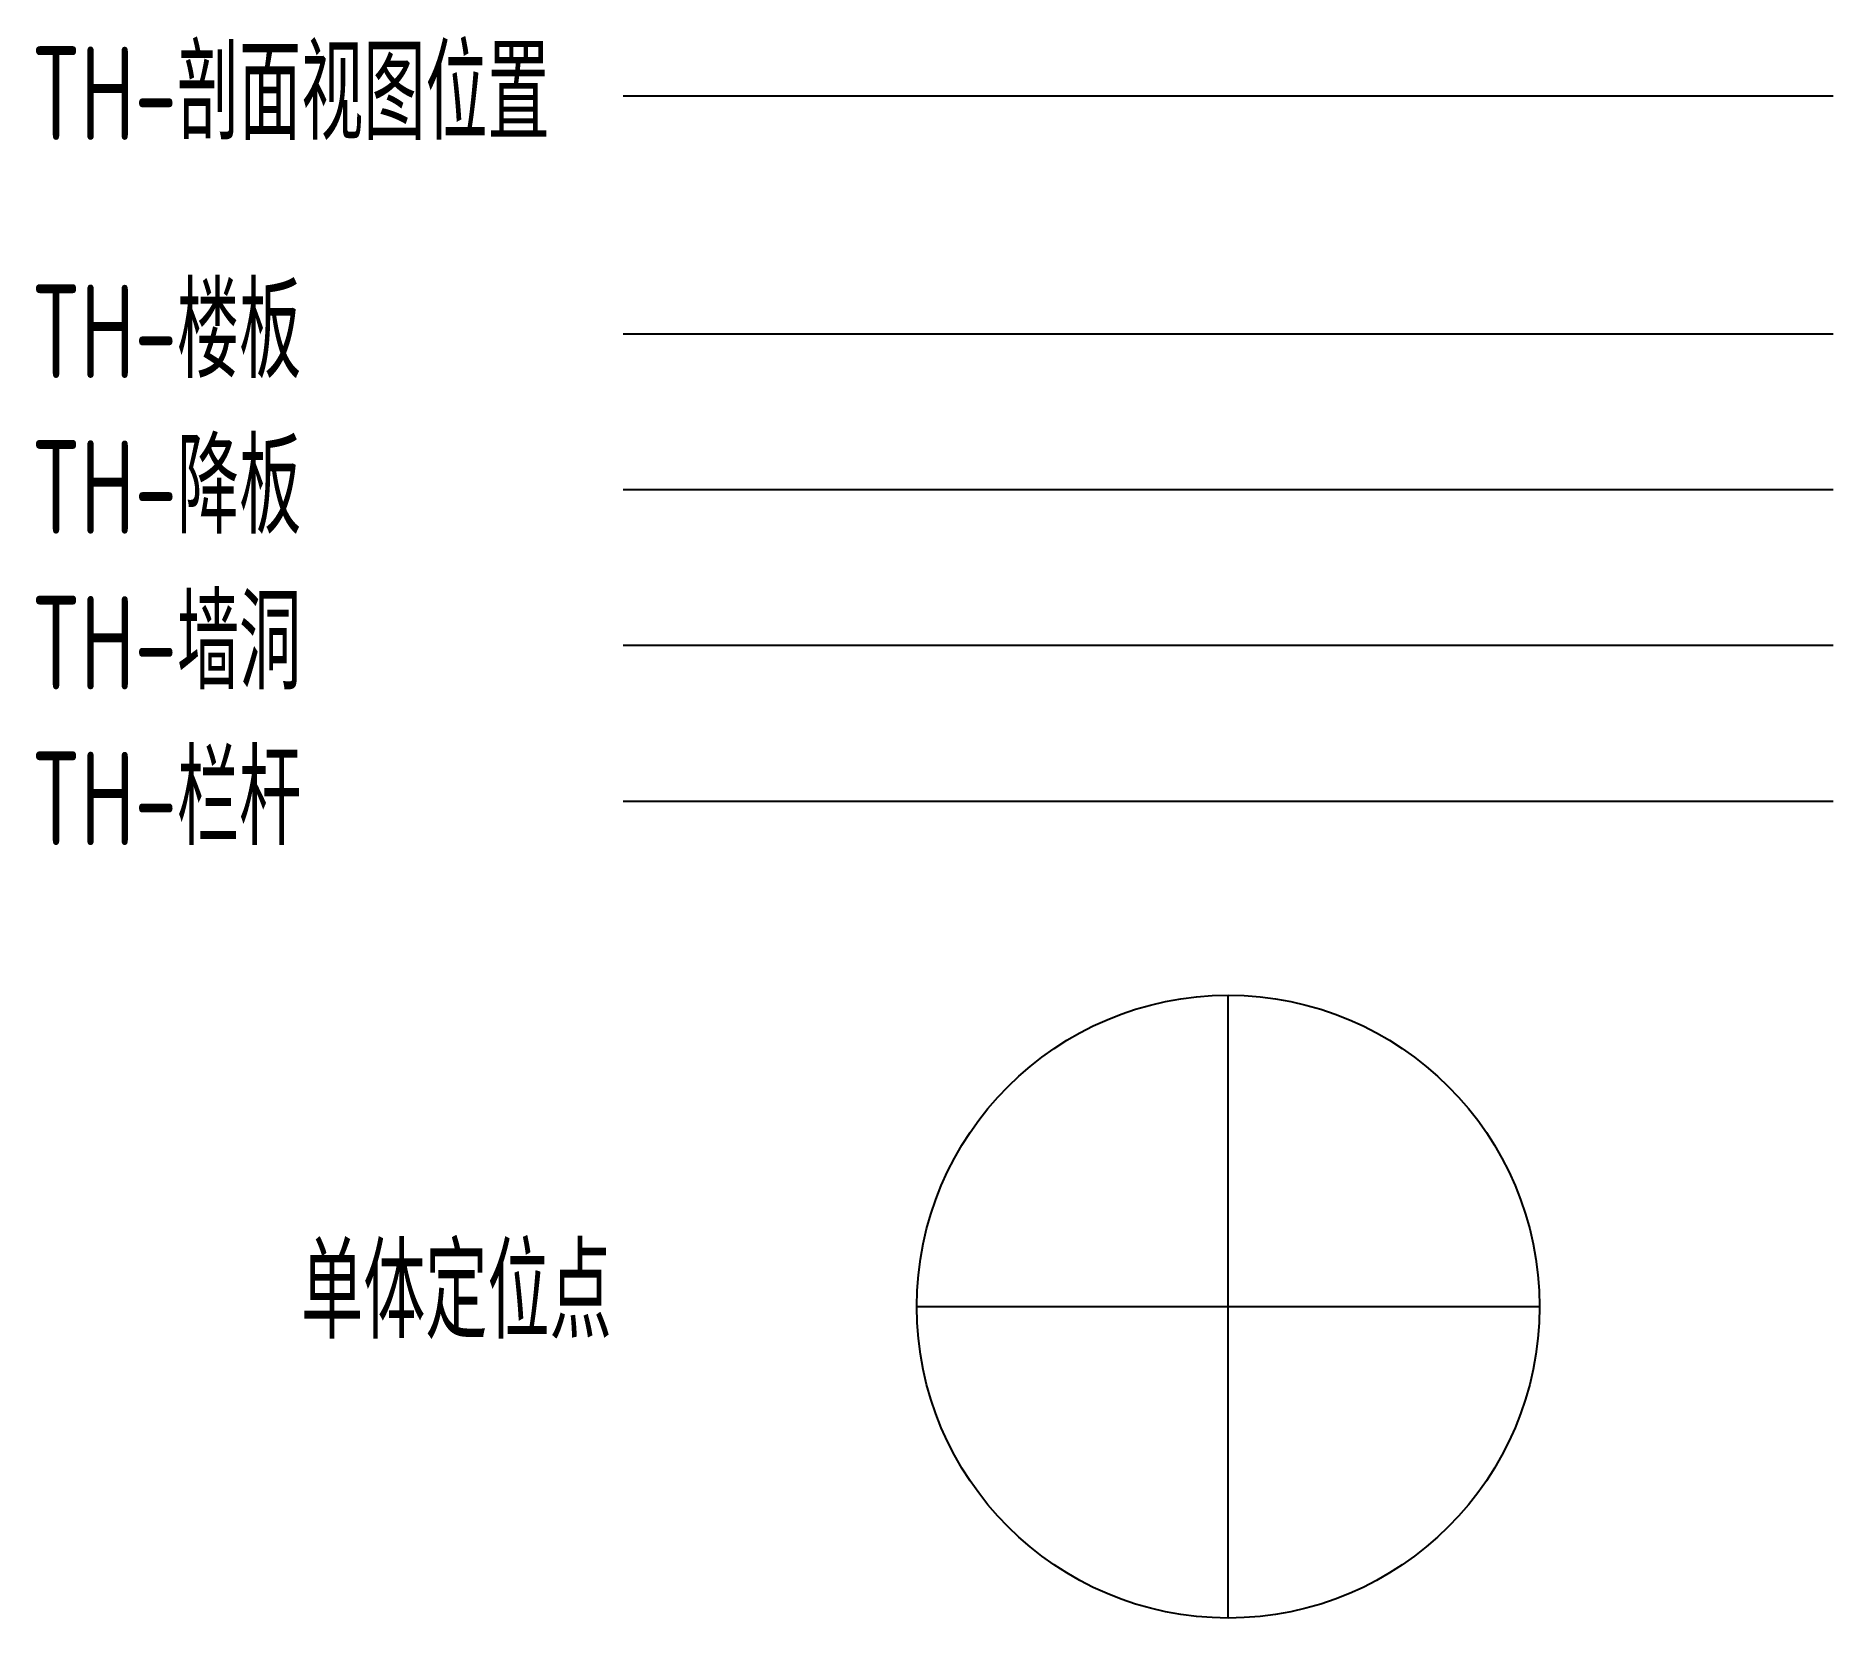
# Model space of a CAD drawing. Header units: millimetres. Extents: x 1306 to 7078, y 793 to 5873.
import ezdxf

# ---------------------------------------------------------------- set-up
doc = ezdxf.new("R2010")
doc.units = ezdxf.units.MM
doc.header["$LTSCALE"] = 1000
doc.layers.get('DEFPOINTS').update_dxf_attribs({"color": 8})
for name, color, linetype, plot in [('TH-剖面视图位置', 6, 'Continuous', False), ('TH-墙洞', 6, 'Continuous', False), ('TH-栏杆', 1, 'Continuous', False), ('TH-楼板', 2, 'Continuous', False), ('TH-降板', 3, 'Continuous', False)]:
    doc.layers.add(name, color=color, linetype=linetype, plot=plot)
doc.styles.add('TH-STYLE3', font='tssdeng.shx', dxfattribs={"width": 0.7, "bigfont": 'tssdchn.shx'})

# ---------------------------------------------------------------- blocks, each defined once
blk = doc.blocks.new('BASEPOINT', base_point=(274814.9, 431579.6))
at = {"layer": 'DEFPOINTS', "color": 7}
for p, q in [((274814.9, 430579.6), (274814.9, 432579.6)), ((273814.9, 431579.6), (275814.9, 431579.6))]:
    blk.add_line(p, q, dxfattribs=at)
blk.add_circle((274814.9, 431579.6), 1000, dxfattribs=at)

msp = doc.modelspace()

# ---------------------------------------------------------------- linework, layer by layer
at = {"layer": 'TH-剖面视图位置'}
msp.add_line((3192.3, 5681.1), (7077.9, 5681.1), dxfattribs=at)
at = {"layer": 'TH-墙洞'}
msp.add_line((3192.3, 3916.6), (7077.9, 3916.6), dxfattribs=at)
at = {"layer": 'TH-栏杆'}
msp.add_line((3192.3, 3416.6), (7077.9, 3416.6), dxfattribs=at)
at = {"layer": 'TH-楼板'}
msp.add_line((3192.3, 4916.6), (7077.9, 4916.6), dxfattribs=at)
at = {"layer": 'TH-降板'}
msp.add_line((3192.3, 4416.6), (7077.9, 4416.6), dxfattribs=at)

# ---------------------------------------------------------------- block references
at = {"layer": 'DEFPOINTS'}
msp.add_blockref('BASEPOINT', (5135.1, 1792.9), dxfattribs=at)

# ---------------------------------------------------------------- texts
at = {"layer": 'DEFPOINTS', "style": 'TH-STYLE3', "width": 0.7}
msp.add_text('单体定位点', height=300, dxfattribs=at).set_placement((2157.4, 1689.8))
at = {"layer": 'TH-剖面视图位置', "style": 'TH-STYLE3', "width": 0.7}
msp.add_text('TH-剖面视图位置', height=300, dxfattribs=at).set_placement((1291.3, 5539.7))
at = {"layer": 'TH-墙洞', "style": 'TH-STYLE3', "width": 0.7}
msp.add_text('TH-墙洞', height=300, dxfattribs=at).set_placement((1291.3, 3775.2))
at = {"layer": 'TH-栏杆', "style": 'TH-STYLE3', "width": 0.7}
msp.add_text('TH-栏杆', height=300, dxfattribs=at).set_placement((1291.3, 3275.2))
at = {"layer": 'TH-楼板', "style": 'TH-STYLE3', "width": 0.7}
msp.add_text('TH-楼板', height=300, dxfattribs=at).set_placement((1291.3, 4775.2))
at = {"layer": 'TH-降板', "style": 'TH-STYLE3', "width": 0.7}
msp.add_text('TH-降板', height=300, dxfattribs=at).set_placement((1291.3, 4275.2))

doc.saveas('drawing.dxf')
